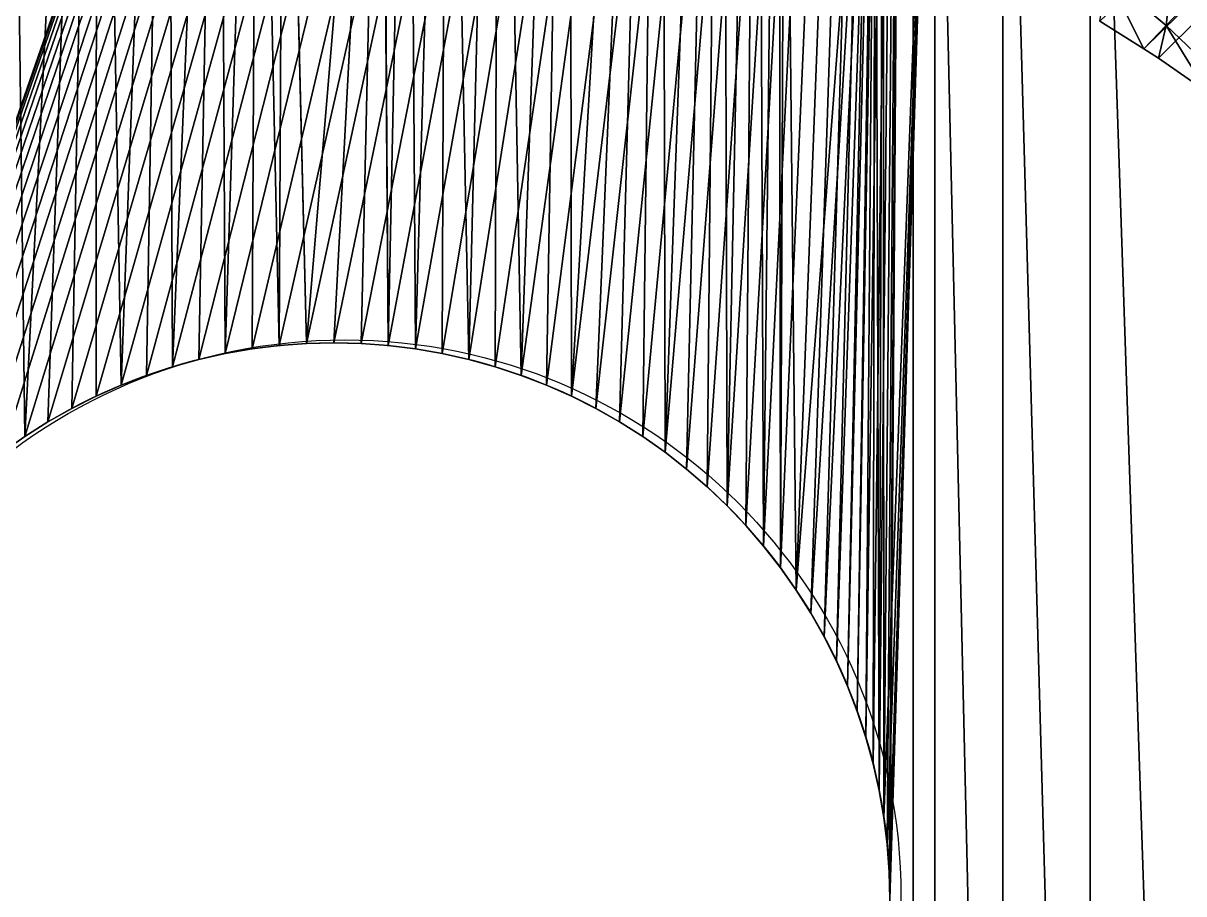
# Model space of a CAD drawing. Header units: inches. Extents: x 62 to 1153, y 3 to 780.
# Drawn here: x 1123.14 to 1133.15, y 747.37 to 754.88 of the extents above; entities that cross this region are included whole.
import ezdxf

# ---------------------------------------------------------------- set-up
doc = ezdxf.new("R2010")
doc.units = ezdxf.units.IN
doc.header["$MEASUREMENT"] = 0
doc.layers.add('ConstLine', color=6, linetype='Continuous')
doc.layers.add('ObjLayer', color=2, linetype='Continuous')

msp = doc.modelspace()

# ---------------------------------------------------------------- linework, layer by layer
at = {"layer": 'ConstLine'}
for points in [[(1120.817, 772.324), (1130.817, 776.324), (1121.297, 748.941)], [(1121.297, 748.941), (1130.817, 776.324), (1121.382, 749.16)], [(1121.382, 749.16), (1130.817, 776.324), (1121.477, 749.376)], [(1121.477, 749.376), (1130.817, 776.324), (1121.583, 749.586)], [(1121.583, 749.586), (1130.817, 776.324), (1121.699, 749.791)], [(1121.699, 749.791), (1130.817, 776.324), (1121.826, 749.99)], [(1121.826, 749.99), (1130.817, 776.324), (1121.961, 750.183)], [(1121.961, 750.183), (1130.817, 776.324), (1122.106, 750.369)], [(1122.106, 750.369), (1130.817, 776.324), (1122.26, 750.547)], [(1122.26, 750.547), (1130.817, 776.324), (1122.422, 750.718)], [(1122.422, 750.718), (1130.817, 776.324), (1122.593, 750.88)], [(1122.593, 750.88), (1130.817, 776.324), (1122.772, 751.034)], [(1122.772, 751.034), (1130.817, 776.324), (1122.957, 751.179)], [(1122.957, 751.179), (1130.817, 776.324), (1123.15, 751.315)], [(1123.15, 751.315), (1130.817, 776.324), (1123.349, 751.441)], [(1123.349, 751.441), (1130.817, 776.324), (1123.554, 751.557)], [(1123.554, 751.557), (1130.817, 776.324), (1123.764, 751.663)], [(1123.764, 751.663), (1130.817, 776.324), (1123.98, 751.758)], [(1123.98, 751.758), (1130.817, 776.324), (1124.2, 751.843)], [(1124.2, 751.843), (1130.817, 776.324), (1124.423, 751.917)], [(1124.423, 751.917), (1130.817, 776.324), (1124.65, 751.98)], [(1124.65, 751.98), (1130.817, 776.324), (1124.88, 752.031)], [(1124.88, 752.031), (1130.817, 776.324), (1125.112, 752.072)], [(1125.112, 752.072), (1130.817, 776.324), (1125.346, 752.1)], [(1125.346, 752.1), (1130.817, 776.324), (1125.581, 752.118)], [(1125.581, 752.118), (1130.817, 776.324), (1125.817, 752.124)], [(1125.817, 752.124), (1130.817, 776.324), (1126.052, 752.118)], [(1126.052, 752.118), (1130.817, 776.324), (1126.287, 752.1)], [(1126.287, 752.1), (1130.817, 776.324), (1126.521, 752.072)], [(1126.521, 752.072), (1130.817, 776.324), (1126.753, 752.031)], [(1126.753, 752.031), (1130.817, 776.324), (1126.983, 751.98)], [(1126.983, 751.98), (1130.817, 776.324), (1127.21, 751.917)], [(1127.21, 751.917), (1130.817, 776.324), (1127.434, 751.843)], [(1127.434, 751.843), (1130.817, 776.324), (1127.653, 751.758)], [(1127.653, 751.758), (1130.817, 776.324), (1127.869, 751.663)], [(1127.869, 751.663), (1130.817, 776.324), (1128.079, 751.557)], [(1128.079, 751.557), (1130.817, 776.324), (1128.284, 751.441)], [(1128.284, 751.441), (1130.817, 776.324), (1128.483, 751.315)], [(1128.483, 751.315), (1130.817, 776.324), (1128.676, 751.179)], [(1128.676, 751.179), (1130.817, 776.324), (1128.862, 751.034)], [(1128.862, 751.034), (1130.817, 776.324), (1129.04, 750.88)], [(1129.04, 750.88), (1130.817, 776.324), (1129.211, 750.718)], [(1129.211, 750.718), (1130.817, 776.324), (1129.373, 750.547)], [(1129.373, 750.547), (1130.817, 776.324), (1129.527, 750.369)], [(1129.527, 750.369), (1130.817, 776.324), (1129.672, 750.183)], [(1129.672, 750.183), (1130.817, 776.324), (1129.808, 749.99)], [(1129.808, 749.99), (1130.817, 776.324), (1129.934, 749.791)], [(1129.934, 749.791), (1130.817, 776.324), (1130.05, 749.586)], [(1130.05, 749.586), (1130.817, 776.324), (1130.156, 749.376)], [(1130.156, 749.376), (1130.817, 776.324), (1130.251, 749.16)], [(1130.251, 749.16), (1130.817, 776.324), (1130.336, 748.941)], [(1130.336, 748.941), (1130.817, 776.324), (1130.41, 748.717)], [(1130.41, 748.717), (1130.817, 776.324), (1130.473, 748.49)], [(1130.473, 748.49), (1130.817, 776.324), (1130.524, 748.26)], [(1130.524, 748.26), (1130.817, 776.324), (1130.565, 748.028)], [(1130.565, 748.028), (1130.817, 776.324), (1130.593, 747.794)], [(1130.593, 747.794), (1130.817, 776.324), (1130.611, 747.559)], [(1130.611, 747.559), (1130.817, 776.324), (1130.617, 747.324)], [(1130.617, 747.324), (1130.817, 776.324), (1130.817, 722.324)], [(1130.817, 722.324), (1130.817, 776.324), (1130.817, 772.324)], [(1130.817, 722.324), (1130.817, 772.324), (1150.817, 722.324)], [(1150.817, 722.324), (1130.817, 772.324), (1150.817, 772.324)], [(1150.817, 772.324, 4), (1132.43, 754.901, 4), (1132.808, 754.661, 4)], [(1150.817, 772.324, 4), (1132.808, 754.661, 4), (1132.935, 754.58, 4)], [(1150.817, 772.324, 4), (1132.935, 754.58, 4), (1133.353, 754.29, 4)], [(1122.974, 764.943, 36.5), (1122.957, 751.179, 36.5), (1123.15, 751.315, 36.5)], [(1122.974, 764.943, 36.5), (1123.15, 751.315, 36.5), (1123.772, 763.631, 36.5)], [(1127.847, 763.631, 36.5), (1127.869, 751.663, 36.5), (1128.646, 764.943, 36.5)], [(1128.646, 764.943, 36.5), (1127.869, 751.663, 36.5), (1128.079, 751.557, 36.5)], [(1128.646, 764.943, 36.5), (1128.079, 751.557, 36.5), (1128.284, 751.441, 36.5)], [(1128.646, 764.943, 36.5), (1128.284, 751.441, 36.5), (1128.483, 751.315, 36.5)], [(1128.646, 764.943, 36.5), (1128.483, 751.315, 36.5), (1128.676, 751.179, 36.5)], [(1128.646, 764.943, 36.5), (1128.676, 751.179, 36.5), (1129.172, 764.85, 36.5)], [(1129.172, 764.85, 36.5), (1128.676, 751.179, 36.5), (1128.862, 751.034, 36.5)], [(1129.172, 764.85, 36.5), (1128.862, 751.034, 36.5), (1129.04, 750.88, 36.5)], [(1129.172, 764.85, 36.5), (1129.04, 750.88, 36.5), (1129.211, 750.718, 36.5)], [(1129.172, 764.85, 36.5), (1129.211, 750.718, 36.5), (1129.473, 763.345, 36.5)], [(1123.772, 763.631, 36.5), (1123.15, 751.315, 36.5), (1123.349, 751.441, 36.5)], [(1123.772, 763.631, 36.5), (1123.349, 751.441, 36.5), (1123.554, 751.557, 36.5)], [(1123.772, 763.631, 36.5), (1123.554, 751.557, 36.5), (1123.764, 751.663, 36.5)], [(1123.772, 763.631, 36.5), (1123.764, 751.663, 36.5), (1123.98, 751.758, 36.5)], [(1123.772, 763.631, 36.5), (1123.98, 751.758, 36.5), (1124.378, 762.499, 36.5)], [(1127.241, 762.499, 36.5), (1127.434, 751.843, 36.5), (1127.847, 763.631, 36.5)], [(1127.847, 763.631, 36.5), (1127.434, 751.843, 36.5), (1127.653, 751.758, 36.5)], [(1127.847, 763.631, 36.5), (1127.653, 751.758, 36.5), (1127.869, 751.663, 36.5)], [(1129.473, 763.345, 36.5), (1129.211, 750.718, 36.5), (1129.373, 750.547, 36.5)], [(1129.473, 763.345, 36.5), (1129.373, 750.547, 36.5), (1129.527, 750.369, 36.5)], [(1129.473, 763.345, 36.5), (1129.527, 750.369, 36.5), (1129.655, 762.073, 36.5)], [(1124.378, 762.499, 36.5), (1123.98, 751.758, 36.5), (1124.2, 751.843, 36.5)], [(1124.378, 762.499, 36.5), (1124.2, 751.843, 36.5), (1124.423, 751.917, 36.5)], [(1124.378, 762.499, 36.5), (1124.423, 751.917, 36.5), (1124.829, 761.531, 36.5)], [(1126.79, 761.531, 36.5), (1126.983, 751.98, 36.5), (1127.241, 762.499, 36.5)], [(1127.241, 762.499, 36.5), (1126.983, 751.98, 36.5), (1127.21, 751.917, 36.5)], [(1127.241, 762.499, 36.5), (1127.21, 751.917, 36.5), (1127.434, 751.843, 36.5)], [(1129.655, 762.073, 36.5), (1129.527, 750.369, 36.5), (1129.672, 750.183, 36.5)], [(1129.655, 762.073, 36.5), (1129.672, 750.183, 36.5), (1129.711, 759.269, 36.5)], [(1132.346, 761.094, 36.5), (1133.303, 732.693, 36.5), (1133.303, 761.951, 36.5)], [(1124.829, 761.531, 36.5), (1124.423, 751.917, 36.5), (1124.65, 751.98, 36.5)], [(1124.829, 761.531, 36.5), (1124.65, 751.98, 36.5), (1124.88, 752.031, 36.5)], [(1124.829, 761.531, 36.5), (1124.88, 752.031, 36.5), (1125.156, 760.715, 36.5)], [(1126.463, 760.715, 36.5), (1126.521, 752.072, 36.5), (1126.79, 761.531, 36.5)], [(1126.79, 761.531, 36.5), (1126.521, 752.072, 36.5), (1126.753, 752.031, 36.5)], [(1126.79, 761.531, 36.5), (1126.753, 752.031, 36.5), (1126.983, 751.98, 36.5)], [(1131.591, 760.339, 36.5), (1132.346, 733.55, 36.5), (1132.346, 761.094, 36.5)], [(1132.346, 761.094, 36.5), (1132.346, 733.55, 36.5), (1133.303, 732.693, 36.5)], [(1125.156, 760.715, 36.5), (1124.88, 752.031, 36.5), (1125.112, 752.072, 36.5)], [(1125.156, 760.715, 36.5), (1125.112, 752.072, 36.5), (1125.346, 752.1, 36.5)], [(1125.156, 760.715, 36.5), (1125.346, 752.1, 36.5), (1125.384, 760.039, 36.5)], [(1126.235, 760.039, 36.5), (1126.287, 752.1, 36.5), (1126.463, 760.715, 36.5)], [(1126.463, 760.715, 36.5), (1126.287, 752.1, 36.5), (1126.521, 752.072, 36.5)], [(1131.005, 759.683, 36.5), (1131.591, 734.305, 36.5), (1131.591, 760.339, 36.5)], [(1131.591, 760.339, 36.5), (1131.591, 734.305, 36.5), (1132.346, 733.55, 36.5)], [(1125.384, 760.039, 36.5), (1125.346, 752.1, 36.5), (1125.581, 752.118, 36.5)], [(1125.384, 760.039, 36.5), (1125.581, 752.118, 36.5), (1125.39, 759.883, 36.5)], [(1126.229, 759.857, 36.5), (1126.287, 752.1, 36.5), (1126.235, 760.039, 36.5)], [(1125.39, 759.883, 36.5), (1125.581, 752.118, 36.5), (1126.229, 759.857, 36.5)], [(1126.229, 759.857, 36.5), (1125.581, 752.118, 36.5), (1125.817, 752.124, 36.5)], [(1126.229, 759.857, 36.5), (1125.817, 752.124, 36.5), (1126.052, 752.118, 36.5)], [(1126.229, 759.857, 36.5), (1126.052, 752.118, 36.5), (1126.287, 752.1, 36.5)], [(1130.559, 759.126, 36.5), (1130.565, 748.028, 36.5), (1131.005, 759.683, 36.5)], [(1131.005, 759.683, 36.5), (1130.565, 748.028, 36.5), (1130.593, 747.794, 36.5)], [(1131.005, 759.683, 36.5), (1130.593, 747.794, 36.5), (1130.611, 747.559, 36.5)], [(1131.005, 759.683, 36.5), (1130.611, 747.559, 36.5), (1130.617, 747.324, 36.5)], [(1131.005, 759.683, 36.5), (1130.617, 747.324, 36.5), (1131.005, 734.96, 36.5)], [(1131.005, 759.683, 36.5), (1131.005, 734.96, 36.5), (1131.591, 734.305, 36.5)], [(1129.808, 749.99, 36.5), (1129.711, 759.269, 36.5), (1129.672, 750.183, 36.5)], [(1129.711, 759.269, 36.5), (1129.808, 749.99, 36.5), (1130.491, 758.957, 36.5)], [(1130.491, 758.957, 36.5), (1130.524, 748.26, 36.5), (1130.559, 759.126, 36.5)], [(1130.559, 759.126, 36.5), (1130.524, 748.26, 36.5), (1130.565, 748.028, 36.5)], [(1130.491, 758.957, 36.5), (1129.808, 749.99, 36.5), (1129.934, 749.791, 36.5)], [(1130.491, 758.957, 36.5), (1129.934, 749.791, 36.5), (1130.05, 749.586, 36.5)], [(1130.491, 758.957, 36.5), (1130.05, 749.586, 36.5), (1130.156, 749.376, 36.5)], [(1130.491, 758.957, 36.5), (1130.156, 749.376, 36.5), (1130.251, 749.16, 36.5)], [(1130.491, 758.957, 36.5), (1130.251, 749.16, 36.5), (1130.336, 748.941, 36.5)], [(1130.491, 758.957, 36.5), (1130.336, 748.941, 36.5), (1130.41, 748.717, 36.5)], [(1130.491, 758.957, 36.5), (1130.41, 748.717, 36.5), (1130.473, 748.49, 36.5)], [(1130.491, 758.957, 36.5), (1130.473, 748.49, 36.5), (1130.524, 748.26, 36.5)], [(1133.129, 756.044, 5.032), (1133.001, 754.863, 4.211), (1132.495, 755.289, 4.278)], [(1133.68, 755.576, 4.976), (1133.001, 754.863, 4.211), (1133.129, 756.044, 5.032)], [(1133.68, 755.576, 4.976), (1133.481, 754.408, 4.133), (1133.001, 754.863, 4.211)], [(1132.495, 755.289, 4.278), (1132.808, 754.661, 4), (1132.43, 754.901, 4)], [(1132.808, 754.661, 4), (1132.495, 755.289, 4.278), (1133.001, 754.863, 4.211)], [(1133.001, 754.863, 4.211), (1132.935, 754.58, 4), (1132.808, 754.661, 4)], [(1133.001, 754.863, 4.211), (1133.353, 754.29, 4), (1132.935, 754.58, 4)], [(1133.353, 754.29, 4), (1133.001, 754.863, 4.211), (1133.481, 754.408, 4.133)], [(1125.112, 752.072, 36.5), (1124.88, 752.031), (1125.112, 752.072)], [(1124.88, 752.031), (1125.112, 752.072, 36.5), (1124.88, 752.031, 36.5)], [(1125.346, 752.1, 36.5), (1125.112, 752.072), (1125.346, 752.1)], [(1125.112, 752.072), (1125.346, 752.1, 36.5), (1125.112, 752.072, 36.5)], [(1125.581, 752.118, 36.5), (1125.346, 752.1), (1125.581, 752.118)], [(1125.346, 752.1), (1125.581, 752.118, 36.5), (1125.346, 752.1, 36.5)], [(1125.817, 752.124, 36.5), (1125.581, 752.118), (1125.817, 752.124)], [(1125.581, 752.118), (1125.817, 752.124, 36.5), (1125.581, 752.118, 36.5)], [(1126.052, 752.118, 36.5), (1125.817, 752.124), (1126.052, 752.118)], [(1125.817, 752.124), (1126.052, 752.118, 36.5), (1125.817, 752.124, 36.5)], [(1126.287, 752.1, 36.5), (1126.052, 752.118), (1126.287, 752.1)], [(1126.052, 752.118), (1126.287, 752.1, 36.5), (1126.052, 752.118, 36.5)], [(1126.521, 752.072, 36.5), (1126.287, 752.1), (1126.521, 752.072)], [(1126.287, 752.1), (1126.521, 752.072, 36.5), (1126.287, 752.1, 36.5)], [(1126.753, 752.031, 36.5), (1126.521, 752.072), (1126.753, 752.031)], [(1126.521, 752.072), (1126.753, 752.031, 36.5), (1126.521, 752.072, 36.5)], [(1124.65, 751.98, 36.5), (1124.423, 751.917), (1124.65, 751.98)], [(1124.423, 751.917), (1124.65, 751.98, 36.5), (1124.423, 751.917, 36.5)], [(1124.88, 752.031, 36.5), (1124.65, 751.98), (1124.88, 752.031)], [(1124.65, 751.98), (1124.88, 752.031, 36.5), (1124.65, 751.98, 36.5)], [(1126.983, 751.98, 36.5), (1126.753, 752.031), (1126.983, 751.98)], [(1126.753, 752.031), (1126.983, 751.98, 36.5), (1126.753, 752.031, 36.5)], [(1127.21, 751.917, 36.5), (1126.983, 751.98), (1127.21, 751.917)], [(1126.983, 751.98), (1127.21, 751.917, 36.5), (1126.983, 751.98, 36.5)], [(1124.2, 751.843, 36.5), (1123.98, 751.758), (1124.2, 751.843)], [(1123.98, 751.758), (1124.2, 751.843, 36.5), (1123.98, 751.758, 36.5)], [(1124.423, 751.917, 36.5), (1124.2, 751.843), (1124.423, 751.917)], [(1124.2, 751.843), (1124.423, 751.917, 36.5), (1124.2, 751.843, 36.5)], [(1127.434, 751.843, 36.5), (1127.21, 751.917), (1127.434, 751.843)], [(1127.21, 751.917), (1127.434, 751.843, 36.5), (1127.21, 751.917, 36.5)], [(1127.653, 751.758, 36.5), (1127.434, 751.843), (1127.653, 751.758)], [(1127.434, 751.843), (1127.653, 751.758, 36.5), (1127.434, 751.843, 36.5)], [(1123.98, 751.758, 36.5), (1123.764, 751.663), (1123.98, 751.758)], [(1123.764, 751.663), (1123.98, 751.758, 36.5), (1123.764, 751.663, 36.5)], [(1127.869, 751.663, 36.5), (1127.653, 751.758), (1127.869, 751.663)], [(1127.653, 751.758), (1127.869, 751.663, 36.5), (1127.653, 751.758, 36.5)], [(1123.764, 751.663, 36.5), (1123.554, 751.557), (1123.764, 751.663)], [(1123.554, 751.557), (1123.764, 751.663, 36.5), (1123.554, 751.557, 36.5)], [(1128.079, 751.557, 36.5), (1127.869, 751.663), (1128.079, 751.557)], [(1127.869, 751.663), (1128.079, 751.557, 36.5), (1127.869, 751.663, 36.5)], [(1123.554, 751.557, 36.5), (1123.349, 751.441), (1123.554, 751.557)], [(1123.349, 751.441), (1123.554, 751.557, 36.5), (1123.349, 751.441, 36.5)], [(1128.284, 751.441, 36.5), (1128.079, 751.557), (1128.284, 751.441)], [(1128.079, 751.557), (1128.284, 751.441, 36.5), (1128.079, 751.557, 36.5)], [(1123.349, 751.441, 36.5), (1123.15, 751.315), (1123.349, 751.441)], [(1123.15, 751.315), (1123.349, 751.441, 36.5), (1123.15, 751.315, 36.5)], [(1128.483, 751.315, 36.5), (1128.284, 751.441), (1128.483, 751.315)], [(1128.284, 751.441), (1128.483, 751.315, 36.5), (1128.284, 751.441, 36.5)], [(1123.15, 751.315, 36.5), (1122.957, 751.179), (1123.15, 751.315)], [(1122.957, 751.179), (1123.15, 751.315, 36.5), (1122.957, 751.179, 36.5)], [(1128.676, 751.179, 36.5), (1128.483, 751.315), (1128.676, 751.179)], [(1128.483, 751.315), (1128.676, 751.179, 36.5), (1128.483, 751.315, 36.5)], [(1128.862, 751.034, 36.5), (1128.676, 751.179), (1128.862, 751.034)], [(1128.676, 751.179), (1128.862, 751.034, 36.5), (1128.676, 751.179, 36.5)], [(1129.04, 750.88, 36.5), (1128.862, 751.034), (1129.04, 750.88)], [(1128.862, 751.034), (1129.04, 750.88, 36.5), (1128.862, 751.034, 36.5)], [(1129.211, 750.718, 36.5), (1129.04, 750.88), (1129.211, 750.718)], [(1129.04, 750.88), (1129.211, 750.718, 36.5), (1129.04, 750.88, 36.5)], [(1129.373, 750.547, 36.5), (1129.211, 750.718), (1129.373, 750.547)], [(1129.211, 750.718), (1129.373, 750.547, 36.5), (1129.211, 750.718, 36.5)], [(1129.527, 750.369, 36.5), (1129.373, 750.547), (1129.527, 750.369)], [(1129.373, 750.547), (1129.527, 750.369, 36.5), (1129.373, 750.547, 36.5)], [(1129.672, 750.183, 36.5), (1129.527, 750.369), (1129.672, 750.183)], [(1129.527, 750.369), (1129.672, 750.183, 36.5), (1129.527, 750.369, 36.5)], [(1129.672, 750.183, 36.5), (1129.808, 749.99), (1129.808, 749.99, 36.5)], [(1129.808, 749.99), (1129.672, 750.183, 36.5), (1129.672, 750.183)], [(1129.934, 749.791, 36.5), (1129.808, 749.99), (1129.934, 749.791)], [(1129.808, 749.99), (1129.934, 749.791, 36.5), (1129.808, 749.99, 36.5)], [(1130.05, 749.586, 36.5), (1129.934, 749.791), (1130.05, 749.586)], [(1129.934, 749.791), (1130.05, 749.586, 36.5), (1129.934, 749.791, 36.5)], [(1130.05, 749.586, 36.5), (1130.156, 749.376), (1130.156, 749.376, 36.5)], [(1130.156, 749.376), (1130.05, 749.586, 36.5), (1130.05, 749.586)], [(1130.156, 749.376, 36.5), (1130.251, 749.16), (1130.251, 749.16, 36.5)], [(1130.251, 749.16), (1130.156, 749.376, 36.5), (1130.156, 749.376)], [(1130.251, 749.16, 36.5), (1130.336, 748.941), (1130.336, 748.941, 36.5)], [(1130.336, 748.941), (1130.251, 749.16, 36.5), (1130.251, 749.16)], [(1130.41, 748.717, 36.5), (1130.336, 748.941), (1130.41, 748.717)], [(1130.336, 748.941), (1130.41, 748.717, 36.5), (1130.336, 748.941, 36.5)], [(1130.41, 748.717, 36.5), (1130.473, 748.49), (1130.473, 748.49, 36.5)], [(1130.473, 748.49), (1130.41, 748.717, 36.5), (1130.41, 748.717)], [(1130.524, 748.26, 36.5), (1130.473, 748.49), (1130.524, 748.26)], [(1130.473, 748.49), (1130.524, 748.26, 36.5), (1130.473, 748.49, 36.5)], [(1130.524, 748.26, 36.5), (1130.565, 748.028), (1130.565, 748.028, 36.5)], [(1130.565, 748.028), (1130.524, 748.26, 36.5), (1130.524, 748.26)], [(1130.565, 748.028, 36.5), (1130.593, 747.794), (1130.593, 747.794, 36.5)], [(1130.593, 747.794), (1130.565, 748.028, 36.5), (1130.565, 748.028)], [(1130.611, 747.559, 36.5), (1130.593, 747.794), (1130.611, 747.559)], [(1130.593, 747.794), (1130.611, 747.559, 36.5), (1130.593, 747.794, 36.5)], [(1130.617, 747.324, 36.5), (1130.611, 747.559), (1130.617, 747.324)], [(1130.611, 747.559), (1130.617, 747.324, 36.5), (1130.611, 747.559, 36.5)]]:
    msp.add_3dface(points, dxfattribs=at)
at = {"layer": 'ObjLayer'}
for p, q in [((1132.808, 754.661, 4), (1132.43, 754.901, 4)), ((1132.935, 754.58, 4), (1132.808, 754.661, 4)), ((1133.353, 754.29, 4), (1132.935, 754.58, 4)), ((1124.88, 752.031), (1125.112, 752.072)), ((1125.112, 752.072), (1125.346, 752.1)), ((1125.346, 752.1), (1125.581, 752.118)), ((1125.581, 752.118), (1125.817, 752.124)), ((1125.817, 752.124), (1126.052, 752.118)), ((1126.052, 752.118), (1126.287, 752.1)), ((1126.287, 752.1), (1126.521, 752.072)), ((1126.521, 752.072), (1126.753, 752.031)), ((1124.423, 751.917), (1124.65, 751.98)), ((1124.65, 751.98), (1124.88, 752.031)), ((1126.753, 752.031), (1126.983, 751.98)), ((1126.983, 751.98), (1127.21, 751.917)), ((1123.98, 751.758), (1124.2, 751.843)), ((1124.2, 751.843), (1124.423, 751.917)), ((1127.21, 751.917), (1127.434, 751.843)), ((1127.434, 751.843), (1127.653, 751.758)), ((1123.764, 751.663), (1123.98, 751.758)), ((1127.653, 751.758), (1127.869, 751.663)), ((1123.554, 751.557), (1123.764, 751.663)), ((1127.869, 751.663), (1128.079, 751.557)), ((1123.349, 751.441), (1123.554, 751.557)), ((1128.079, 751.557), (1128.284, 751.441)), ((1123.15, 751.315), (1123.349, 751.441)), ((1128.284, 751.441), (1128.483, 751.315)), ((1122.957, 751.179), (1123.15, 751.315)), ((1128.483, 751.315), (1128.676, 751.179)), ((1128.676, 751.179), (1128.862, 751.034)), ((1128.862, 751.034), (1129.04, 750.88)), ((1129.04, 750.88), (1129.211, 750.718)), ((1129.211, 750.718), (1129.373, 750.547)), ((1129.373, 750.547), (1129.527, 750.369)), ((1129.527, 750.369), (1129.672, 750.183)), ((1129.672, 750.183), (1129.808, 749.99)), ((1129.808, 749.99), (1129.934, 749.791)), ((1129.934, 749.791), (1130.05, 749.586)), ((1130.05, 749.586), (1130.156, 749.376)), ((1130.156, 749.376), (1130.251, 749.16)), ((1130.251, 749.16), (1130.336, 748.941)), ((1130.336, 748.941), (1130.41, 748.717)), ((1130.41, 748.717), (1130.473, 748.49)), ((1130.473, 748.49), (1130.524, 748.26)), ((1130.524, 748.26), (1130.565, 748.028)), ((1130.565, 748.028), (1130.593, 747.794)), ((1130.593, 747.794), (1130.611, 747.559)), ((1130.611, 747.559), (1130.617, 747.324))]:
    msp.add_line(p, q, dxfattribs=at)
for centre in [(1125.912, 747.349), (1125.817, 747.324)]:
    msp.add_circle(centre, 4.8, dxfattribs=at)

doc.saveas('drawing.dxf')
